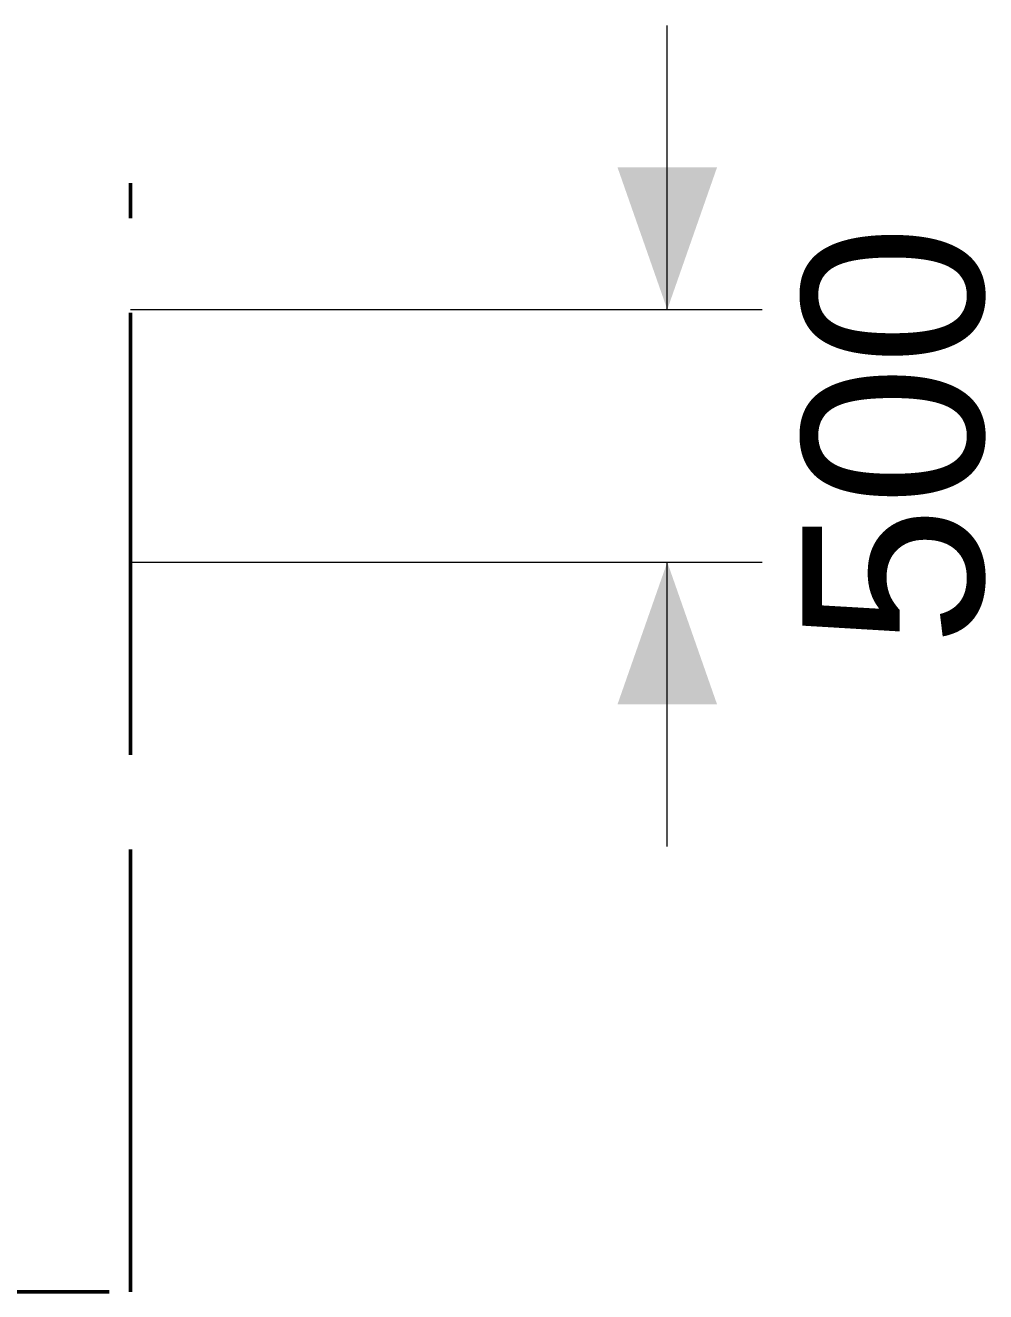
# Model space of a CAD drawing. Header units: millimetres. Extents: x 282 to 167718, y 282 to 525318.
# Drawn here: x 99101 to 103391, y 454031 to 459690 of the extents above; entities that cross this region are included whole.
import ezdxf
from ezdxf.enums import TextEntityAlignment as Align

# ---------------------------------------------------------------- set-up
doc = ezdxf.new("R2010")
doc.units = ezdxf.units.MM
doc.linetypes.add('DASH_1976_423', pattern=[2398.888889, 1975.555556, -423.333333])
doc.layers.add('DIMENSIONS', color=7, linetype='Continuous')
doc.layers.add('GEOFAB', color=5, linetype='Continuous')
doc.styles.add('ARIAL', font='arial.ttf')

msp = doc.modelspace()

# ---------------------------------------------------------------- linework, layer by layer
at = {"layer": 'DIMENSIONS', "lineweight": 18}
for p, q in [((101968.9, 458419.6), (101968.9, 459689.6)), ((99570, 458419.6), (102392.2, 458419.6)), ((99570, 457290.7), (102392.2, 457290.7)), ((101968.9, 456020.7), (101968.9, 457290.7))]:
    msp.add_line(p, q, dxfattribs=at)
at = {"layer": 'DIMENSIONS'}
for points in [[(101968.9, 458419.6), (102191.1, 459054.6), (101746.6, 459054.6)], [(101968.9, 457290.7), (101746.6, 456655.7), (102191.1, 456655.7)]]:
    msp.add_solid(points, dxfattribs=at)
at = {"layer": 'GEOFAB', "color": 5, "linetype": 'DASH_1976_423', "lineweight": 50}
for p, q in [((99570, 454030.7), (99570, 458984.1)), ((30330, 454030.7), (99570, 454030.7))]:
    msp.add_line(p, q, dxfattribs=at)

# ---------------------------------------------------------------- texts
at = {"layer": 'DIMENSIONS', "style": 'ARIAL'}
msp.add_text('500', height=808.28, rotation=90, dxfattribs=at).set_placement((103380, 457855.2), align=Align.CENTER)

doc.saveas('drawing.dxf')
